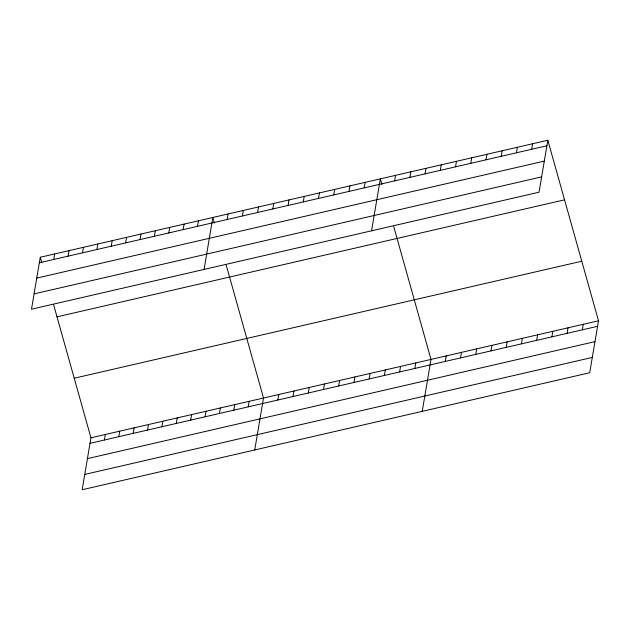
<?xml version="1.0" encoding="UTF-8"?>
<svg xmlns="http://www.w3.org/2000/svg" width="630" height="630" viewBox="0 0 630 630"><rect width="100%" height="100%" fill="white"/><g stroke="black" fill="none" stroke-linecap="round" stroke-linejoin="round"><path stroke-width="0.94" d="M40.288 257.26L31.5 309.204L539.052 192.197L547.832 140.254L40.288 257.26L41.832 262.757M53.731 259.466L54.668 253.945M68.111 256.15L69.048 250.63M82.491 252.835L83.428 247.314M96.878 249.519L97.808 243.999M111.258 246.204L112.187 240.684M53.66 304.92L90.948 437.803L82.168 489.746L589.712 372.739L598.5 320.796L547.832 140.254M125.638 242.889L126.567 237.368M104.399 440.008L105.336 434.487M140.018 239.573L140.947 234.053M118.779 436.692L119.716 431.172M154.397 236.258L155.334 230.737M133.158 433.377L134.095 427.857M168.777 232.942L169.714 227.422M147.538 430.062L148.475 424.541M183.157 229.627L184.094 224.107M161.918 426.746L162.855 421.226M197.536 226.312L198.474 220.791M176.298 423.431L177.235 417.91M204.065 269.427L212.853 217.476L214.397 222.973M190.685 420.115L191.614 414.595M227.147 219.492L228.076 213.964M205.065 416.8L205.994 411.28M242.369 215.98L243.306 210.459M219.445 413.485L220.374 407.964M257.599 212.468L258.528 206.947M233.825 410.169L234.754 404.649M272.822 208.955L273.759 203.435M248.204 406.854L249.141 401.334M288.052 205.451L288.981 199.923M254.733 449.962L263.521 398.018L226.225 265.135M303.274 201.939L304.211 196.418M277.814 400.026L278.743 394.506M318.504 198.426L319.441 192.906M293.037 396.522L293.974 390.994M333.727 194.914L334.664 189.394M308.267 393.01L309.196 387.489M348.957 191.41L349.894 185.881M323.489 389.498L324.426 383.977M364.179 187.897L365.116 182.377M338.719 385.985L339.649 380.465M371.558 230.816L380.347 178.865L381.89 184.362M353.942 382.481L354.879 376.953M394.632 180.873L395.569 175.353M369.172 378.969L370.101 373.448M409.862 177.369L410.799 171.84M384.394 375.456L385.332 369.936M425.092 173.856L426.022 168.336M399.625 371.952L400.554 366.424M440.315 170.344L441.252 164.824M414.847 368.44L415.784 362.919M455.545 166.84L456.474 161.311M422.226 411.351L431.007 359.407L393.718 226.524M470.767 163.327L471.705 157.807M445.3 361.415L446.237 355.895M485.998 159.815L486.927 154.295M460.53 357.911L461.459 352.383M501.22 156.303L502.157 150.783M475.752 354.399L476.69 348.878M516.45 152.799L517.38 147.27M490.983 350.886L491.912 345.366M531.673 149.286L532.61 143.766M506.205 347.374L507.142 341.854M521.435 343.87L522.365 338.341M536.658 340.357L537.595 334.837M551.888 336.845L552.817 331.325M567.11 333.333L568.047 327.813M582.341 329.829L583.27 324.308M39.351 262.781L546.903 145.774M36.761 278.098L544.312 161.099M34.091 293.887L541.642 176.88M57.007 316.835L564.551 199.828M74.23 378.22L581.781 261.214M90.948 437.803L598.5 320.796M90.019 443.323L597.563 326.316M87.428 458.64L594.972 341.633M84.759 474.429L592.302 357.423"/></g></svg>
